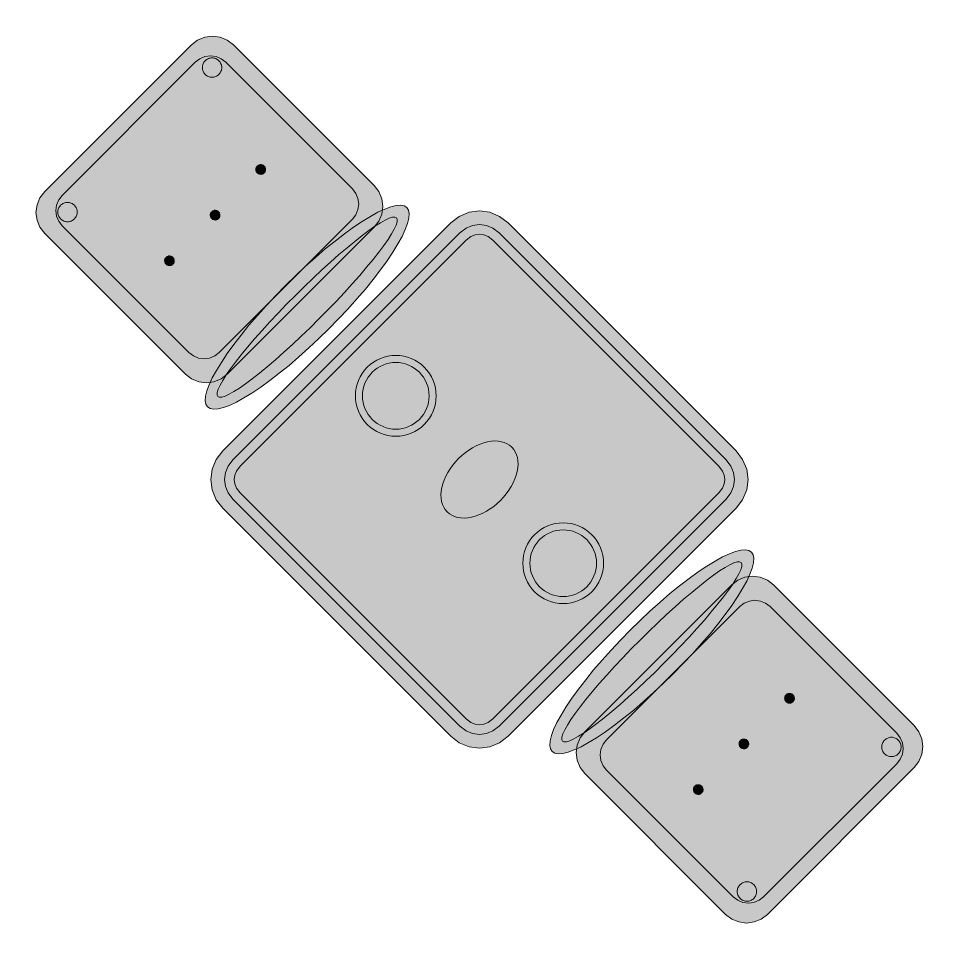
# Model space of a CAD drawing. Header units: metres. Extents: x 2172.2 to 2210.6, y 415.3 to 458.1.
# Drawn here: x 2181.208 to 2182.922, y 435.575 to 437.289 of the extents above; entities that cross this region are included whole.
import ezdxf

# ---------------------------------------------------------------- set-up
doc = ezdxf.new("R2010")
doc.units = ezdxf.units.M
doc.layers.add('NC_N1_CHAIRS', color=7, linetype='CONTINUOUS', lineweight=13)
doc.layers.add('NC_N1_TABLES', color=7, linetype='CONTINUOUS', lineweight=13)

# ---------------------------------------------------------------- blocks, each defined once
blk = doc.blocks.new('NC_N1_DINING_TWO_SQUARE')
at = {"true_color": 0xf6f5ef}
h = blk.add_hatch(color=256, dxfattribs=at)
h.dxf.hatch_style = 1
h.paths.add_polyline_path([(0.3, -0.375), (-0.3, -0.375), (-0.3194, -0.3724), (-0.3375, -0.365), (-0.353, -0.353), (-0.365, -0.3375), (-0.3724, -0.3194), (-0.375, -0.3), (-0.375, 0.3), (-0.3724, 0.3194), (-0.365, 0.3375), (-0.353, 0.353), (-0.3375, 0.365), (-0.3194, 0.3724), (-0.3, 0.375), (0.3, 0.375), (0.3194, 0.3724), (0.3375, 0.365), (0.353, 0.353), (0.365, 0.3375), (0.3724, 0.3194), (0.375, 0.3), (0.375, -0.3), (0.3724, -0.3194), (0.365, -0.3375), (0.353, -0.353), (0.3375, -0.365), (0.3194, -0.3724)])
at = {"color": 0, "linetype": 'CONTINUOUS', "lineweight": -2, "true_color": 0x2d3540}
blk.add_lwpolyline([(0.3, -0.375), (-0.3, -0.375), (-0.3194, -0.3724), (-0.3375, -0.365), (-0.353, -0.353), (-0.365, -0.3375), (-0.3724, -0.3194), (-0.375, -0.3), (-0.375, 0.3), (-0.3724, 0.3194), (-0.365, 0.3375), (-0.353, 0.353), (-0.3375, 0.365), (-0.3194, 0.3724), (-0.3, 0.375), (0.3, 0.375), (0.3194, 0.3724), (0.3375, 0.365), (0.353, 0.353), (0.365, 0.3375), (0.3724, 0.3194), (0.375, 0.3), (0.375, -0.3), (0.3724, -0.3194), (0.365, -0.3375), (0.353, -0.353), (0.3375, -0.365), (0.3194, -0.3724)], close=True, dxfattribs=at)
at = {"color": 0, "linetype": 'CONTINUOUS', "lineweight": -2, "true_color": 0xa38246}
for points in [[(0.2984, -0.35), (-0.2984, -0.35), (-0.3129, -0.3481), (-0.3249, -0.3431), (-0.3352, -0.3352), (-0.3431, -0.3249), (-0.3481, -0.3129), (-0.35, -0.2984), (-0.35, 0.2984), (-0.3481, 0.3129), (-0.3431, 0.3249), (-0.3352, 0.3352), (-0.3249, 0.3431), (-0.3129, 0.3481), (-0.2984, 0.35), (0.2984, 0.35), (0.3129, 0.3481), (0.3249, 0.3431), (0.3352, 0.3352), (0.3431, 0.3249), (0.3481, 0.3129), (0.35, 0.2984), (0.35, -0.2984), (0.3481, -0.3129), (0.3431, -0.3249), (0.3352, -0.3352), (0.3249, -0.3431), (0.3129, -0.3481)], [(0.2972, -0.332), (-0.2972, -0.332), (-0.3082, -0.3306), (-0.3158, -0.3274), (-0.3224, -0.3224), (-0.3274, -0.3158), (-0.3306, -0.3082), (-0.332, -0.2972), (-0.332, 0.2972), (-0.3306, 0.3082), (-0.3274, 0.3158), (-0.3224, 0.3224), (-0.3158, 0.3274), (-0.3082, 0.3306), (-0.2972, 0.332), (0.2972, 0.332), (0.3082, 0.3306), (0.3158, 0.3274), (0.3224, 0.3224), (0.3274, 0.3158), (0.3306, 0.3082), (0.332, 0.2972), (0.332, -0.2972), (0.3306, -0.3082), (0.3274, -0.3158), (0.3224, -0.3224), (0.3158, -0.3274), (0.3082, -0.3306)], [(0.062, 0.22), (0.0617, 0.2139), (0.0608, 0.2079), (0.0593, 0.202), (0.0573, 0.1963), (0.0547, 0.1908), (0.0516, 0.1856), (0.0479, 0.1807), (0.0438, 0.1762), (0.0393, 0.1721), (0.0344, 0.1684), (0.0292, 0.1653), (0.0237, 0.1627), (0.018, 0.1607), (0.0121, 0.1592), (0.0061, 0.1583), (0, 0.158), (-0.0061, 0.1583), (-0.0121, 0.1592), (-0.018, 0.1607), (-0.0237, 0.1627), (-0.0292, 0.1653), (-0.0344, 0.1684), (-0.0393, 0.1721), (-0.0438, 0.1762), (-0.0479, 0.1807), (-0.0516, 0.1856), (-0.0547, 0.1908), (-0.0573, 0.1963), (-0.0593, 0.202), (-0.0608, 0.2079), (-0.0617, 0.2139), (-0.062, 0.22), (-0.0617, 0.2261), (-0.0608, 0.2321), (-0.0593, 0.238), (-0.0573, 0.2437), (-0.0547, 0.2492), (-0.0516, 0.2544), (-0.0479, 0.2593), (-0.0438, 0.2638), (-0.0393, 0.2679), (-0.0344, 0.2716), (-0.0292, 0.2747), (-0.0237, 0.2773), (-0.018, 0.2793), (-0.0121, 0.2808), (-0.0061, 0.2817), (0, 0.282), (0.0061, 0.2817), (0.0121, 0.2808), (0.018, 0.2793), (0.0237, 0.2773), (0.0292, 0.2747), (0.0344, 0.2716), (0.0393, 0.2679), (0.0438, 0.2638), (0.0479, 0.2593), (0.0516, 0.2544), (0.0547, 0.2492), (0.0573, 0.2437), (0.0593, 0.238), (0.0608, 0.2321), (0.0617, 0.2261)], [(0.085, 0), (0.0846, 0.0054), (0.0834, 0.0107), (0.0813, 0.016), (0.0785, 0.021), (0.075, 0.0259), (0.0707, 0.0306), (0.0657, 0.0349), (0.0601, 0.0389), (0.0539, 0.0425), (0.0472, 0.0457), (0.0401, 0.0485), (0.0325, 0.0508), (0.0247, 0.0526), (0.0166, 0.0539), (0.0083, 0.0547), (0, 0.055), (-0.0083, 0.0547), (-0.0166, 0.0539), (-0.0247, 0.0526), (-0.0325, 0.0508), (-0.0401, 0.0485), (-0.0472, 0.0457), (-0.0539, 0.0425), (-0.0601, 0.0389), (-0.0657, 0.0349), (-0.0707, 0.0306), (-0.075, 0.0259), (-0.0785, 0.021), (-0.0813, 0.016), (-0.0834, 0.0107), (-0.0846, 0.0054), (-0.085, 0), (-0.0846, -0.0054), (-0.0834, -0.0107), (-0.0813, -0.016), (-0.0785, -0.021), (-0.075, -0.0259), (-0.0707, -0.0306), (-0.0657, -0.0349), (-0.0601, -0.0389), (-0.0539, -0.0425), (-0.0472, -0.0457), (-0.0401, -0.0485), (-0.0325, -0.0508), (-0.0247, -0.0526), (-0.0166, -0.0539), (-0.0083, -0.0547), (0, -0.055), (0.0083, -0.0547), (0.0166, -0.0539), (0.0247, -0.0526), (0.0325, -0.0508), (0.0401, -0.0485), (0.0472, -0.0457), (0.0539, -0.0425), (0.0601, -0.0389), (0.0657, -0.0349), (0.0707, -0.0306), (0.075, -0.0259), (0.0785, -0.021), (0.0813, -0.016), (0.0834, -0.0107), (0.0846, -0.0054)], [(0.062, -0.22), (0.0617, -0.2261), (0.0608, -0.2321), (0.0593, -0.238), (0.0573, -0.2437), (0.0547, -0.2492), (0.0516, -0.2544), (0.0479, -0.2593), (0.0438, -0.2638), (0.0393, -0.2679), (0.0344, -0.2716), (0.0292, -0.2747), (0.0237, -0.2773), (0.018, -0.2793), (0.0121, -0.2808), (0.0061, -0.2817), (0, -0.282), (-0.0061, -0.2817), (-0.0121, -0.2808), (-0.018, -0.2793), (-0.0237, -0.2773), (-0.0292, -0.2747), (-0.0344, -0.2716), (-0.0393, -0.2679), (-0.0438, -0.2638), (-0.0479, -0.2593), (-0.0516, -0.2544), (-0.0547, -0.2492), (-0.0573, -0.2437), (-0.0593, -0.238), (-0.0608, -0.2321), (-0.0617, -0.2261), (-0.062, -0.22), (-0.0617, -0.2139), (-0.0608, -0.2079), (-0.0593, -0.202), (-0.0573, -0.1963), (-0.0547, -0.1908), (-0.0516, -0.1856), (-0.0479, -0.1807), (-0.0438, -0.1762), (-0.0393, -0.1721), (-0.0344, -0.1684), (-0.0292, -0.1653), (-0.0237, -0.1627), (-0.018, -0.1607), (-0.0121, -0.1592), (-0.0061, -0.1583), (0, -0.158), (0.0061, -0.1583), (0.0121, -0.1592), (0.018, -0.1607), (0.0237, -0.1627), (0.0292, -0.1653), (0.0344, -0.1684), (0.0393, -0.1721), (0.0438, -0.1762), (0.0479, -0.1807), (0.0516, -0.1856), (0.0547, -0.1908), (0.0573, -0.1963), (0.0593, -0.202), (0.0608, -0.2079), (0.0617, -0.2139)]]:
    blk.add_lwpolyline(points, close=True, dxfattribs=at)
at = {"color": 0, "linetype": 'CONTINUOUS', "lineweight": -2, "true_color": 0x89939a}
for points in [[(0.075, 0.22), (0.0746, 0.2126), (0.0736, 0.2054), (0.0718, 0.1982), (0.0693, 0.1913), (0.0661, 0.1846), (0.0624, 0.1783), (0.058, 0.1724), (0.053, 0.167), (0.0476, 0.162), (0.0417, 0.1576), (0.0354, 0.1539), (0.0287, 0.1507), (0.0218, 0.1482), (0.0146, 0.1464), (0.0074, 0.1454), (0, 0.145), (-0.0074, 0.1454), (-0.0146, 0.1464), (-0.0218, 0.1482), (-0.0287, 0.1507), (-0.0354, 0.1539), (-0.0417, 0.1576), (-0.0476, 0.162), (-0.053, 0.167), (-0.058, 0.1724), (-0.0624, 0.1783), (-0.0661, 0.1846), (-0.0693, 0.1913), (-0.0718, 0.1982), (-0.0736, 0.2054), (-0.0746, 0.2126), (-0.075, 0.22), (-0.0746, 0.2274), (-0.0736, 0.2346), (-0.0718, 0.2418), (-0.0693, 0.2487), (-0.0661, 0.2554), (-0.0624, 0.2617), (-0.058, 0.2676), (-0.053, 0.273), (-0.0476, 0.278), (-0.0417, 0.2824), (-0.0354, 0.2861), (-0.0287, 0.2893), (-0.0218, 0.2918), (-0.0146, 0.2936), (-0.0074, 0.2946), (0, 0.295), (0.0074, 0.2946), (0.0146, 0.2936), (0.0218, 0.2918), (0.0287, 0.2893), (0.0354, 0.2861), (0.0417, 0.2824), (0.0476, 0.278), (0.053, 0.273), (0.058, 0.2676), (0.0624, 0.2617), (0.0661, 0.2554), (0.0693, 0.2487), (0.0718, 0.2418), (0.0736, 0.2346), (0.0746, 0.2274)], [(0.075, -0.22), (0.0746, -0.2274), (0.0736, -0.2346), (0.0718, -0.2418), (0.0693, -0.2487), (0.0661, -0.2554), (0.0624, -0.2617), (0.058, -0.2676), (0.053, -0.273), (0.0476, -0.278), (0.0417, -0.2824), (0.0354, -0.2861), (0.0287, -0.2893), (0.0218, -0.2918), (0.0146, -0.2936), (0.0074, -0.2946), (0, -0.295), (-0.0074, -0.2946), (-0.0146, -0.2936), (-0.0218, -0.2918), (-0.0287, -0.2893), (-0.0354, -0.2861), (-0.0417, -0.2824), (-0.0476, -0.278), (-0.053, -0.273), (-0.058, -0.2676), (-0.0624, -0.2617), (-0.0661, -0.2554), (-0.0693, -0.2487), (-0.0718, -0.2418), (-0.0736, -0.2346), (-0.0746, -0.2274), (-0.075, -0.22), (-0.0746, -0.2126), (-0.0736, -0.2054), (-0.0718, -0.1982), (-0.0693, -0.1913), (-0.0661, -0.1846), (-0.0624, -0.1783), (-0.058, -0.1724), (-0.053, -0.167), (-0.0476, -0.162), (-0.0417, -0.1576), (-0.0354, -0.1539), (-0.0287, -0.1507), (-0.0218, -0.1482), (-0.0146, -0.1464), (-0.0074, -0.1454), (0, -0.145), (0.0074, -0.1454), (0.0146, -0.1464), (0.0218, -0.1482), (0.0287, -0.1507), (0.0354, -0.1539), (0.0417, -0.1576), (0.0476, -0.162), (0.053, -0.167), (0.058, -0.1724), (0.0624, -0.1783), (0.0661, -0.1846), (0.0693, -0.1913), (0.0718, -0.1982), (0.0736, -0.2054), (0.0746, -0.2126)]]:
    blk.add_lwpolyline(points, close=True, dxfattribs=at)
blk = doc.blocks.new('NC_N1_CHAIR_OLIVE')
at = {"true_color": 0xf6f5ef}
h = blk.add_hatch(color=256, dxfattribs=at)
h.dxf.hatch_style = 1
h.paths.add_polyline_path([(0.262, 0.222), (0.2607, 0.2276), (0.257, 0.2331), (0.2507, 0.2385), (0.2421, 0.2438), (0.2311, 0.2489), (0.2178, 0.2537), (0.2025, 0.2582), (0.1853, 0.2623), (0.1662, 0.2661), (0.1456, 0.2694), (0.1235, 0.2723), (0.1003, 0.2747), (0.0761, 0.2765), (0.0511, 0.2779), (0.0257, 0.2787), (0, 0.279), (-0.0257, 0.2787), (-0.0511, 0.2779), (-0.0761, 0.2765), (-0.1003, 0.2747), (-0.1235, 0.2723), (-0.1456, 0.2694), (-0.1662, 0.2661), (-0.1853, 0.2623), (-0.2025, 0.2582), (-0.2178, 0.2537), (-0.2311, 0.2489), (-0.2421, 0.2438), (-0.2507, 0.2385), (-0.257, 0.2331), (-0.2607, 0.2276), (-0.262, 0.222), (-0.2607, 0.2164), (-0.257, 0.2109), (-0.2507, 0.2055), (-0.2421, 0.2002), (-0.2311, 0.1951), (-0.2178, 0.1903), (-0.2025, 0.1858), (-0.1853, 0.1817), (-0.1662, 0.1779), (-0.1456, 0.1746), (-0.1235, 0.1717), (-0.1003, 0.1693), (-0.0761, 0.1675), (-0.0511, 0.1661), (-0.0257, 0.1653), (0, 0.165), (0.0257, 0.1653), (0.0511, 0.1661), (0.0761, 0.1675), (0.1003, 0.1693), (0.1235, 0.1717), (0.1456, 0.1746), (0.1662, 0.1779), (0.1853, 0.1817), (0.2025, 0.1858), (0.2178, 0.1903), (0.2311, 0.1951), (0.2421, 0.2002), (0.2507, 0.2055), (0.257, 0.2109), (0.2607, 0.2164)])
at = {"true_color": 0x778fa0}
h = blk.add_hatch(color=256, dxfattribs=at)
h.dxf.hatch_style = 1
h.paths.add_polyline_path([(0.193, -0.275), (-0.193, -0.275), (-0.2072, -0.2731), (-0.2205, -0.2676), (-0.2319, -0.2589), (-0.2406, -0.2475), (-0.2461, -0.2342), (-0.248, -0.22), (-0.248, 0.15), (-0.2461, 0.1642), (-0.2406, 0.1775), (-0.2319, 0.1889), (-0.2205, 0.1976), (-0.2072, 0.2031), (-0.193, 0.205), (0.193, 0.205), (0.2072, 0.2031), (0.2205, 0.1976), (0.2319, 0.1889), (0.2406, 0.1775), (0.2461, 0.1642), (0.248, 0.15), (0.248, -0.22), (0.2461, -0.2342), (0.2406, -0.2475), (0.2319, -0.2589), (0.2205, -0.2676), (0.2072, -0.2731)])
at = {"true_color": 0xa38246}
h = blk.add_hatch(color=256, dxfattribs=at)
h.dxf.hatch_style = 1
h.paths.add_polyline_path([(-0.111, -0.02), (-0.111, -0.0209), (-0.1112, -0.0218), (-0.1114, -0.0226), (-0.1117, -0.0234), (-0.1121, -0.0242), (-0.1125, -0.025), (-0.113, -0.0257), (-0.1136, -0.0264), (-0.1143, -0.027), (-0.115, -0.0275), (-0.1158, -0.0279), (-0.1166, -0.0283), (-0.1174, -0.0286), (-0.1182, -0.0288), (-0.1191, -0.029), (-0.12, -0.029), (-0.1209, -0.029), (-0.1218, -0.0288), (-0.1226, -0.0286), (-0.1234, -0.0283), (-0.1242, -0.0279), (-0.125, -0.0275), (-0.1257, -0.027), (-0.1264, -0.0264), (-0.127, -0.0257), (-0.1275, -0.025), (-0.1279, -0.0242), (-0.1283, -0.0234), (-0.1286, -0.0226), (-0.1288, -0.0218), (-0.129, -0.0209), (-0.129, -0.02), (-0.129, -0.0191), (-0.1288, -0.0182), (-0.1286, -0.0174), (-0.1283, -0.0166), (-0.1279, -0.0158), (-0.1275, -0.015), (-0.127, -0.0143), (-0.1264, -0.0136), (-0.1257, -0.013), (-0.125, -0.0125), (-0.1242, -0.0121), (-0.1234, -0.0117), (-0.1226, -0.0114), (-0.1218, -0.0112), (-0.1209, -0.011), (-0.12, -0.011), (-0.1191, -0.011), (-0.1182, -0.0112), (-0.1174, -0.0114), (-0.1166, -0.0117), (-0.1158, -0.0121), (-0.115, -0.0125), (-0.1143, -0.013), (-0.1136, -0.0136), (-0.113, -0.0143), (-0.1125, -0.015), (-0.1121, -0.0158), (-0.1117, -0.0166), (-0.1114, -0.0174), (-0.1112, -0.0182), (-0.111, -0.0191)])
h = blk.add_hatch(color=256, dxfattribs=at)
h.dxf.hatch_style = 1
h.paths.add_polyline_path([(0.009, -0.02), (0.009, -0.0209), (0.0088, -0.0218), (0.0086, -0.0226), (0.0083, -0.0234), (0.0079, -0.0242), (0.0075, -0.025), (0.007, -0.0257), (0.0064, -0.0264), (0.0057, -0.027), (0.005, -0.0275), (0.0042, -0.0279), (0.0034, -0.0283), (0.0026, -0.0286), (0.0018, -0.0288), (0.0009, -0.029), (0, -0.029), (-0.0009, -0.029), (-0.0018, -0.0288), (-0.0026, -0.0286), (-0.0034, -0.0283), (-0.0042, -0.0279), (-0.005, -0.0275), (-0.0057, -0.027), (-0.0064, -0.0264), (-0.007, -0.0257), (-0.0075, -0.025), (-0.0079, -0.0242), (-0.0083, -0.0234), (-0.0086, -0.0226), (-0.0088, -0.0218), (-0.009, -0.0209), (-0.009, -0.02), (-0.009, -0.0191), (-0.0088, -0.0182), (-0.0086, -0.0174), (-0.0083, -0.0166), (-0.0079, -0.0158), (-0.0075, -0.015), (-0.007, -0.0143), (-0.0064, -0.0136), (-0.0057, -0.013), (-0.005, -0.0125), (-0.0042, -0.0121), (-0.0034, -0.0117), (-0.0026, -0.0114), (-0.0018, -0.0112), (-0.0009, -0.011), (0, -0.011), (0.0009, -0.011), (0.0018, -0.0112), (0.0026, -0.0114), (0.0034, -0.0117), (0.0042, -0.0121), (0.005, -0.0125), (0.0057, -0.013), (0.0064, -0.0136), (0.007, -0.0143), (0.0075, -0.015), (0.0079, -0.0158), (0.0083, -0.0166), (0.0086, -0.0174), (0.0088, -0.0182), (0.009, -0.0191)])
h = blk.add_hatch(color=256, dxfattribs=at)
h.dxf.hatch_style = 1
h.paths.add_polyline_path([(0.129, -0.02), (0.129, -0.0209), (0.1288, -0.0218), (0.1286, -0.0226), (0.1283, -0.0234), (0.1279, -0.0242), (0.1275, -0.025), (0.127, -0.0257), (0.1264, -0.0264), (0.1257, -0.027), (0.125, -0.0275), (0.1242, -0.0279), (0.1234, -0.0283), (0.1226, -0.0286), (0.1218, -0.0288), (0.1209, -0.029), (0.12, -0.029), (0.1191, -0.029), (0.1182, -0.0288), (0.1174, -0.0286), (0.1166, -0.0283), (0.1158, -0.0279), (0.115, -0.0275), (0.1143, -0.027), (0.1136, -0.0264), (0.113, -0.0257), (0.1125, -0.025), (0.1121, -0.0242), (0.1117, -0.0234), (0.1114, -0.0226), (0.1112, -0.0218), (0.111, -0.0209), (0.111, -0.02), (0.111, -0.0191), (0.1112, -0.0182), (0.1114, -0.0174), (0.1117, -0.0166), (0.1121, -0.0158), (0.1125, -0.015), (0.113, -0.0143), (0.1136, -0.0136), (0.1143, -0.013), (0.115, -0.0125), (0.1158, -0.0121), (0.1166, -0.0117), (0.1174, -0.0114), (0.1182, -0.0112), (0.1191, -0.011), (0.12, -0.011), (0.1209, -0.011), (0.1218, -0.0112), (0.1226, -0.0114), (0.1234, -0.0117), (0.1242, -0.0121), (0.125, -0.0125), (0.1257, -0.013), (0.1264, -0.0136), (0.127, -0.0143), (0.1275, -0.015), (0.1279, -0.0158), (0.1283, -0.0166), (0.1286, -0.0174), (0.1288, -0.0182), (0.129, -0.0191)])
h = blk.add_hatch(color=256, dxfattribs=at)
h.dxf.hatch_style = 1
h.paths.add_polyline_path([(-0.172, -0.218), (-0.1721, -0.2198), (-0.1723, -0.2215), (-0.1728, -0.2232), (-0.1734, -0.2249), (-0.1741, -0.2265), (-0.175, -0.228), (-0.1761, -0.2294), (-0.1773, -0.2307), (-0.1786, -0.2319), (-0.18, -0.233), (-0.1815, -0.2339), (-0.1831, -0.2346), (-0.1848, -0.2352), (-0.1865, -0.2357), (-0.1882, -0.2359), (-0.19, -0.236), (-0.1918, -0.2359), (-0.1935, -0.2357), (-0.1952, -0.2352), (-0.1969, -0.2346), (-0.1985, -0.2339), (-0.2, -0.233), (-0.2014, -0.2319), (-0.2027, -0.2307), (-0.2039, -0.2294), (-0.205, -0.228), (-0.2059, -0.2265), (-0.2066, -0.2249), (-0.2072, -0.2232), (-0.2077, -0.2215), (-0.2079, -0.2198), (-0.208, -0.218), (-0.2079, -0.2162), (-0.2077, -0.2145), (-0.2072, -0.2128), (-0.2066, -0.2111), (-0.2059, -0.2095), (-0.205, -0.208), (-0.2039, -0.2066), (-0.2027, -0.2053), (-0.2014, -0.2041), (-0.2, -0.203), (-0.1985, -0.2021), (-0.1969, -0.2014), (-0.1952, -0.2008), (-0.1935, -0.2003), (-0.1918, -0.2001), (-0.19, -0.2), (-0.1882, -0.2001), (-0.1865, -0.2003), (-0.1848, -0.2008), (-0.1831, -0.2014), (-0.1815, -0.2021), (-0.18, -0.203), (-0.1786, -0.2041), (-0.1773, -0.2053), (-0.1761, -0.2066), (-0.175, -0.208), (-0.1741, -0.2095), (-0.1734, -0.2111), (-0.1728, -0.2128), (-0.1723, -0.2145), (-0.1721, -0.2162)])
h = blk.add_hatch(color=256, dxfattribs=at)
h.dxf.hatch_style = 1
h.paths.add_polyline_path([(0.208, -0.218), (0.2079, -0.2198), (0.2077, -0.2215), (0.2072, -0.2232), (0.2066, -0.2249), (0.2059, -0.2265), (0.205, -0.228), (0.2039, -0.2294), (0.2027, -0.2307), (0.2014, -0.2319), (0.2, -0.233), (0.1985, -0.2339), (0.1969, -0.2346), (0.1952, -0.2352), (0.1935, -0.2357), (0.1918, -0.2359), (0.19, -0.236), (0.1882, -0.2359), (0.1865, -0.2357), (0.1848, -0.2352), (0.1831, -0.2346), (0.1815, -0.2339), (0.18, -0.233), (0.1786, -0.2319), (0.1773, -0.2307), (0.1761, -0.2294), (0.175, -0.228), (0.1741, -0.2265), (0.1734, -0.2249), (0.1728, -0.2232), (0.1723, -0.2215), (0.1721, -0.2198), (0.172, -0.218), (0.1721, -0.2162), (0.1723, -0.2145), (0.1728, -0.2128), (0.1734, -0.2111), (0.1741, -0.2095), (0.175, -0.208), (0.1761, -0.2066), (0.1773, -0.2053), (0.1786, -0.2041), (0.18, -0.203), (0.1815, -0.2021), (0.1831, -0.2014), (0.1848, -0.2008), (0.1865, -0.2003), (0.1882, -0.2001), (0.19, -0.2), (0.1918, -0.2001), (0.1935, -0.2003), (0.1952, -0.2008), (0.1969, -0.2014), (0.1985, -0.2021), (0.2, -0.203), (0.2014, -0.2041), (0.2027, -0.2053), (0.2039, -0.2066), (0.205, -0.208), (0.2059, -0.2095), (0.2066, -0.2111), (0.2072, -0.2128), (0.2077, -0.2145), (0.2079, -0.2162)])
at = {"color": 0, "linetype": 'CONTINUOUS', "lineweight": -2, "true_color": 0x2d3540}
for points in [[(0.262, 0.222), (0.2607, 0.2276), (0.257, 0.2331), (0.2507, 0.2385), (0.2421, 0.2438), (0.2311, 0.2489), (0.2178, 0.2537), (0.2025, 0.2582), (0.1853, 0.2623), (0.1662, 0.2661), (0.1456, 0.2694), (0.1235, 0.2723), (0.1003, 0.2747), (0.0761, 0.2765), (0.0511, 0.2779), (0.0257, 0.2787), (0, 0.279), (-0.0257, 0.2787), (-0.0511, 0.2779), (-0.0761, 0.2765), (-0.1003, 0.2747), (-0.1235, 0.2723), (-0.1456, 0.2694), (-0.1662, 0.2661), (-0.1853, 0.2623), (-0.2025, 0.2582), (-0.2178, 0.2537), (-0.2311, 0.2489), (-0.2421, 0.2438), (-0.2507, 0.2385), (-0.257, 0.2331), (-0.2607, 0.2276), (-0.262, 0.222), (-0.2607, 0.2164), (-0.257, 0.2109), (-0.2507, 0.2055), (-0.2421, 0.2002), (-0.2311, 0.1951), (-0.2178, 0.1903), (-0.2025, 0.1858), (-0.1853, 0.1817), (-0.1662, 0.1779), (-0.1456, 0.1746), (-0.1235, 0.1717), (-0.1003, 0.1693), (-0.0761, 0.1675), (-0.0511, 0.1661), (-0.0257, 0.1653), (0, 0.165), (0.0257, 0.1653), (0.0511, 0.1661), (0.0761, 0.1675), (0.1003, 0.1693), (0.1235, 0.1717), (0.1456, 0.1746), (0.1662, 0.1779), (0.1853, 0.1817), (0.2025, 0.1858), (0.2178, 0.1903), (0.2311, 0.1951), (0.2421, 0.2002), (0.2507, 0.2055), (0.257, 0.2109), (0.2607, 0.2164)], [(0.193, -0.275), (-0.193, -0.275), (-0.2072, -0.2731), (-0.2205, -0.2676), (-0.2319, -0.2589), (-0.2406, -0.2475), (-0.2461, -0.2342), (-0.248, -0.22), (-0.248, 0.15), (-0.2461, 0.1642), (-0.2406, 0.1775), (-0.2319, 0.1889), (-0.2205, 0.1976), (-0.2072, 0.2031), (-0.193, 0.205), (0.193, 0.205), (0.2072, 0.2031), (0.2205, 0.1976), (0.2319, 0.1889), (0.2406, 0.1775), (0.2461, 0.1642), (0.248, 0.15), (0.248, -0.22), (0.2461, -0.2342), (0.2406, -0.2475), (0.2319, -0.2589), (0.2205, -0.2676), (0.2072, -0.2731)]]:
    blk.add_lwpolyline(points, close=True, dxfattribs=at)
at = {"color": 0, "linetype": 'CONTINUOUS', "lineweight": -2, "true_color": 0xa38246}
for points in [[(0.235, 0.222), (0.2339, 0.225), (0.2305, 0.228), (0.2249, 0.231), (0.2171, 0.2339), (0.2073, 0.2366), (0.1954, 0.2392), (0.1817, 0.2417), (0.1662, 0.2439), (0.1491, 0.246), (0.1306, 0.2478), (0.1108, 0.2493), (0.0899, 0.2506), (0.0682, 0.2517), (0.0458, 0.2524), (0.023, 0.2529), (0, 0.253), (-0.023, 0.2529), (-0.0458, 0.2524), (-0.0682, 0.2517), (-0.0899, 0.2506), (-0.1108, 0.2493), (-0.1306, 0.2478), (-0.1491, 0.246), (-0.1662, 0.2439), (-0.1817, 0.2417), (-0.1954, 0.2392), (-0.2073, 0.2366), (-0.2171, 0.2339), (-0.2249, 0.231), (-0.2305, 0.228), (-0.2339, 0.225), (-0.235, 0.222), (-0.2339, 0.219), (-0.2305, 0.216), (-0.2249, 0.213), (-0.2171, 0.2101), (-0.2073, 0.2074), (-0.1954, 0.2048), (-0.1817, 0.2023), (-0.1662, 0.2001), (-0.1491, 0.198), (-0.1306, 0.1962), (-0.1108, 0.1947), (-0.0899, 0.1934), (-0.0682, 0.1923), (-0.0458, 0.1916), (-0.023, 0.1911), (0, 0.191), (0.023, 0.1911), (0.0458, 0.1916), (0.0682, 0.1923), (0.0899, 0.1934), (0.1108, 0.1947), (0.1306, 0.1962), (0.1491, 0.198), (0.1662, 0.2001), (0.1817, 0.2023), (0.1954, 0.2048), (0.2073, 0.2074), (0.2171, 0.2101), (0.2249, 0.213), (0.2305, 0.216), (0.2339, 0.219)], [(0.175, -0.247), (-0.175, -0.247), (-0.1854, -0.2456), (-0.195, -0.2416), (-0.2033, -0.2353), (-0.2096, -0.227), (-0.2136, -0.2174), (-0.215, -0.207), (-0.215, 0.126), (-0.2136, 0.1364), (-0.2096, 0.146), (-0.2033, 0.1543), (-0.195, 0.1606), (-0.1854, 0.1646), (-0.175, 0.166), (0.175, 0.166), (0.1854, 0.1646), (0.195, 0.1606), (0.2033, 0.1543), (0.2096, 0.146), (0.2136, 0.1364), (0.215, 0.126), (0.215, -0.207), (0.2136, -0.2174), (0.2096, -0.227), (0.2033, -0.2353), (0.195, -0.2416), (0.1854, -0.2456)]]:
    blk.add_lwpolyline(points, close=True, dxfattribs=at)
at = {"color": 0, "linetype": 'CONTINUOUS', "lineweight": -2}
for points in [[(-0.111, -0.02), (-0.111, -0.0209), (-0.1112, -0.0218), (-0.1114, -0.0226), (-0.1117, -0.0234), (-0.1121, -0.0242), (-0.1125, -0.025), (-0.113, -0.0257), (-0.1136, -0.0264), (-0.1143, -0.027), (-0.115, -0.0275), (-0.1158, -0.0279), (-0.1166, -0.0283), (-0.1174, -0.0286), (-0.1182, -0.0288), (-0.1191, -0.029), (-0.12, -0.029), (-0.1209, -0.029), (-0.1218, -0.0288), (-0.1226, -0.0286), (-0.1234, -0.0283), (-0.1242, -0.0279), (-0.125, -0.0275), (-0.1257, -0.027), (-0.1264, -0.0264), (-0.127, -0.0257), (-0.1275, -0.025), (-0.1279, -0.0242), (-0.1283, -0.0234), (-0.1286, -0.0226), (-0.1288, -0.0218), (-0.129, -0.0209), (-0.129, -0.02), (-0.129, -0.0191), (-0.1288, -0.0182), (-0.1286, -0.0174), (-0.1283, -0.0166), (-0.1279, -0.0158), (-0.1275, -0.015), (-0.127, -0.0143), (-0.1264, -0.0136), (-0.1257, -0.013), (-0.125, -0.0125), (-0.1242, -0.0121), (-0.1234, -0.0117), (-0.1226, -0.0114), (-0.1218, -0.0112), (-0.1209, -0.011), (-0.12, -0.011), (-0.1191, -0.011), (-0.1182, -0.0112), (-0.1174, -0.0114), (-0.1166, -0.0117), (-0.1158, -0.0121), (-0.115, -0.0125), (-0.1143, -0.013), (-0.1136, -0.0136), (-0.113, -0.0143), (-0.1125, -0.015), (-0.1121, -0.0158), (-0.1117, -0.0166), (-0.1114, -0.0174), (-0.1112, -0.0182), (-0.111, -0.0191)], [(0.009, -0.02), (0.009, -0.0209), (0.0088, -0.0218), (0.0086, -0.0226), (0.0083, -0.0234), (0.0079, -0.0242), (0.0075, -0.025), (0.007, -0.0257), (0.0064, -0.0264), (0.0057, -0.027), (0.005, -0.0275), (0.0042, -0.0279), (0.0034, -0.0283), (0.0026, -0.0286), (0.0018, -0.0288), (0.0009, -0.029), (0, -0.029), (-0.0009, -0.029), (-0.0018, -0.0288), (-0.0026, -0.0286), (-0.0034, -0.0283), (-0.0042, -0.0279), (-0.005, -0.0275), (-0.0057, -0.027), (-0.0064, -0.0264), (-0.007, -0.0257), (-0.0075, -0.025), (-0.0079, -0.0242), (-0.0083, -0.0234), (-0.0086, -0.0226), (-0.0088, -0.0218), (-0.009, -0.0209), (-0.009, -0.02), (-0.009, -0.0191), (-0.0088, -0.0182), (-0.0086, -0.0174), (-0.0083, -0.0166), (-0.0079, -0.0158), (-0.0075, -0.015), (-0.007, -0.0143), (-0.0064, -0.0136), (-0.0057, -0.013), (-0.005, -0.0125), (-0.0042, -0.0121), (-0.0034, -0.0117), (-0.0026, -0.0114), (-0.0018, -0.0112), (-0.0009, -0.011), (0, -0.011), (0.0009, -0.011), (0.0018, -0.0112), (0.0026, -0.0114), (0.0034, -0.0117), (0.0042, -0.0121), (0.005, -0.0125), (0.0057, -0.013), (0.0064, -0.0136), (0.007, -0.0143), (0.0075, -0.015), (0.0079, -0.0158), (0.0083, -0.0166), (0.0086, -0.0174), (0.0088, -0.0182), (0.009, -0.0191)], [(0.129, -0.02), (0.129, -0.0209), (0.1288, -0.0218), (0.1286, -0.0226), (0.1283, -0.0234), (0.1279, -0.0242), (0.1275, -0.025), (0.127, -0.0257), (0.1264, -0.0264), (0.1257, -0.027), (0.125, -0.0275), (0.1242, -0.0279), (0.1234, -0.0283), (0.1226, -0.0286), (0.1218, -0.0288), (0.1209, -0.029), (0.12, -0.029), (0.1191, -0.029), (0.1182, -0.0288), (0.1174, -0.0286), (0.1166, -0.0283), (0.1158, -0.0279), (0.115, -0.0275), (0.1143, -0.027), (0.1136, -0.0264), (0.113, -0.0257), (0.1125, -0.025), (0.1121, -0.0242), (0.1117, -0.0234), (0.1114, -0.0226), (0.1112, -0.0218), (0.111, -0.0209), (0.111, -0.02), (0.111, -0.0191), (0.1112, -0.0182), (0.1114, -0.0174), (0.1117, -0.0166), (0.1121, -0.0158), (0.1125, -0.015), (0.113, -0.0143), (0.1136, -0.0136), (0.1143, -0.013), (0.115, -0.0125), (0.1158, -0.0121), (0.1166, -0.0117), (0.1174, -0.0114), (0.1182, -0.0112), (0.1191, -0.011), (0.12, -0.011), (0.1209, -0.011), (0.1218, -0.0112), (0.1226, -0.0114), (0.1234, -0.0117), (0.1242, -0.0121), (0.125, -0.0125), (0.1257, -0.013), (0.1264, -0.0136), (0.127, -0.0143), (0.1275, -0.015), (0.1279, -0.0158), (0.1283, -0.0166), (0.1286, -0.0174), (0.1288, -0.0182), (0.129, -0.0191)], [(-0.172, -0.218), (-0.1721, -0.2198), (-0.1723, -0.2215), (-0.1728, -0.2232), (-0.1734, -0.2249), (-0.1741, -0.2265), (-0.175, -0.228), (-0.1761, -0.2294), (-0.1773, -0.2307), (-0.1786, -0.2319), (-0.18, -0.233), (-0.1815, -0.2339), (-0.1831, -0.2346), (-0.1848, -0.2352), (-0.1865, -0.2357), (-0.1882, -0.2359), (-0.19, -0.236), (-0.1918, -0.2359), (-0.1935, -0.2357), (-0.1952, -0.2352), (-0.1969, -0.2346), (-0.1985, -0.2339), (-0.2, -0.233), (-0.2014, -0.2319), (-0.2027, -0.2307), (-0.2039, -0.2294), (-0.205, -0.228), (-0.2059, -0.2265), (-0.2066, -0.2249), (-0.2072, -0.2232), (-0.2077, -0.2215), (-0.2079, -0.2198), (-0.208, -0.218), (-0.2079, -0.2162), (-0.2077, -0.2145), (-0.2072, -0.2128), (-0.2066, -0.2111), (-0.2059, -0.2095), (-0.205, -0.208), (-0.2039, -0.2066), (-0.2027, -0.2053), (-0.2014, -0.2041), (-0.2, -0.203), (-0.1985, -0.2021), (-0.1969, -0.2014), (-0.1952, -0.2008), (-0.1935, -0.2003), (-0.1918, -0.2001), (-0.19, -0.2), (-0.1882, -0.2001), (-0.1865, -0.2003), (-0.1848, -0.2008), (-0.1831, -0.2014), (-0.1815, -0.2021), (-0.18, -0.203), (-0.1786, -0.2041), (-0.1773, -0.2053), (-0.1761, -0.2066), (-0.175, -0.208), (-0.1741, -0.2095), (-0.1734, -0.2111), (-0.1728, -0.2128), (-0.1723, -0.2145), (-0.1721, -0.2162)], [(0.208, -0.218), (0.2079, -0.2198), (0.2077, -0.2215), (0.2072, -0.2232), (0.2066, -0.2249), (0.2059, -0.2265), (0.205, -0.228), (0.2039, -0.2294), (0.2027, -0.2307), (0.2014, -0.2319), (0.2, -0.233), (0.1985, -0.2339), (0.1969, -0.2346), (0.1952, -0.2352), (0.1935, -0.2357), (0.1918, -0.2359), (0.19, -0.236), (0.1882, -0.2359), (0.1865, -0.2357), (0.1848, -0.2352), (0.1831, -0.2346), (0.1815, -0.2339), (0.18, -0.233), (0.1786, -0.2319), (0.1773, -0.2307), (0.1761, -0.2294), (0.175, -0.228), (0.1741, -0.2265), (0.1734, -0.2249), (0.1728, -0.2232), (0.1723, -0.2215), (0.1721, -0.2198), (0.172, -0.218), (0.1721, -0.2162), (0.1723, -0.2145), (0.1728, -0.2128), (0.1734, -0.2111), (0.1741, -0.2095), (0.175, -0.208), (0.1761, -0.2066), (0.1773, -0.2053), (0.1786, -0.2041), (0.18, -0.203), (0.1815, -0.2021), (0.1831, -0.2014), (0.1848, -0.2008), (0.1865, -0.2003), (0.1882, -0.2001), (0.19, -0.2), (0.1918, -0.2001), (0.1935, -0.2003), (0.1952, -0.2008), (0.1969, -0.2014), (0.1985, -0.2021), (0.2, -0.203), (0.2014, -0.2041), (0.2027, -0.2053), (0.2039, -0.2066), (0.205, -0.208), (0.2059, -0.2095), (0.2066, -0.2111), (0.2072, -0.2128), (0.2077, -0.2145), (0.2079, -0.2162)]]:
    blk.add_lwpolyline(points, close=True, dxfattribs=at)

msp = doc.modelspace()

# ---------------------------------------------------------------- block references
at = {"layer": 'NC_N1_CHAIRS', "linetype": 'CONTINUOUS'}
for p, yscale, rotation in [((2181.5875, 436.9092), -1, 45), ((2182.5421, 435.9546), -1.0000000000000002, -135)]:
    msp.add_blockref('NC_N1_CHAIR_OLIVE', p, dxfattribs=dict(at, yscale=yscale, rotation=rotation))
at = {"layer": 'NC_N1_TABLES', "linetype": 'CONTINUOUS', "yscale": -1, "rotation": 45}
msp.add_blockref('NC_N1_DINING_TWO_SQUARE', (2182.0648, 436.4319), dxfattribs=at)

doc.saveas('drawing.dxf')
